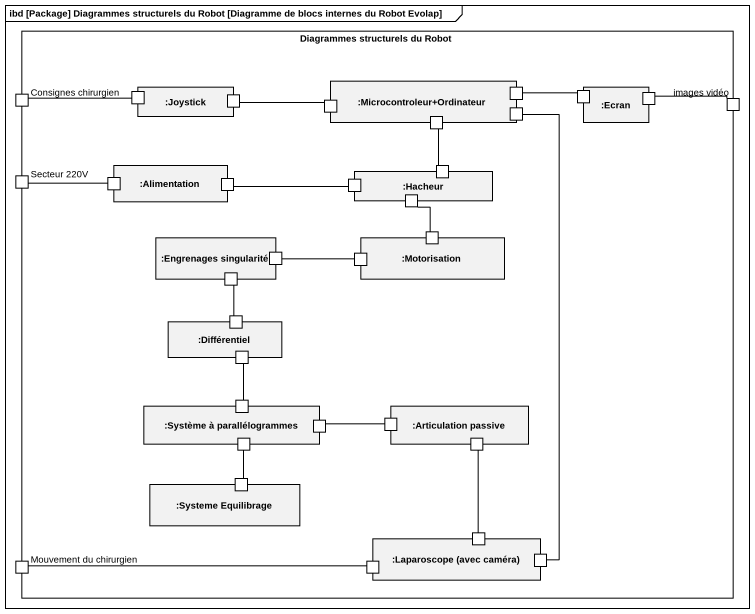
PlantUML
@startuml
mainframe ibd [Package] Diagrammes structurels du Robot [Diagramme de blocs internes du Robot Evolap]
rectangle "Diagrammes structurels du Robot" as Diagrammes_structurels_du {
  rectangle ":Microcontroleur+Ordinateur" as Microcontroleur_Ordinateur {
    port " " as port3
    port " " as port4
    port " " as port5
    port " " as port6
  }
  port "Consignes chirurgien" as Consignes_chirurgien
  rectangle ":Joystick" as Joystick {
    port " " as port1
    port " " as port2
  }
  rectangle ":Ecran" as Ecran {
    port " " as port7
    port " " as port8
  }
  port "images vidéo" as images_vidéo
  port "Secteur 220V" as Secteur_220V
  rectangle ":Alimentation" as Alimentation {
    port " " as port9
    port " " as port10
  }
  rectangle ":Hacheur" as Hacheur {
    port " " as port11
    port " " as port12
    port " " as port13
  }
  rectangle ":Engrenages singularité" as Engrenages_singularité {
    port " " as port15
    port " " as port16
  }
  rectangle ":Motorisation" as Motorisation {
    port " " as port14
    port " " as port17
  }
  rectangle ":Différentiel" as Différentiel {
    port " " as port18
    port " " as port19
  }
  rectangle ":Système à parallélogrammes" as Système_à_parallélogrammes {
    port " " as port20
    port " " as port21
    port " " as port23
  }
  rectangle ":Articulation passive" as Articulation_passive {
    port " " as port22
    port " " as port24
  }
  rectangle ":Systeme Equilibrage" as Systeme_Equilibrage {
    port " " as port25
  }
  rectangle ":Laparoscope (avec caméra)" as Laparoscope_avec_caméra {
    port " " as port26
    port " " as port27
    port " " as port28
  }
  port "Mouvement du chirurgien" as Mouvement_du_chirurgien
}
Consignes_chirurgien -right- port1
port2 -right- port3
port4 -- port13
port5 -right- port7
port8 -right- images_vidéo
Secteur_220V -right- port9
port10 -right- port11
port12 -- port14
port15 -- port18
port17 -left- port16
port19 -- port20
port21 -right- port22
port24 -- port26
port25 -up- port23
Mouvement_du_chirurgien -right- port27
port28 -up- port6
@enduml
